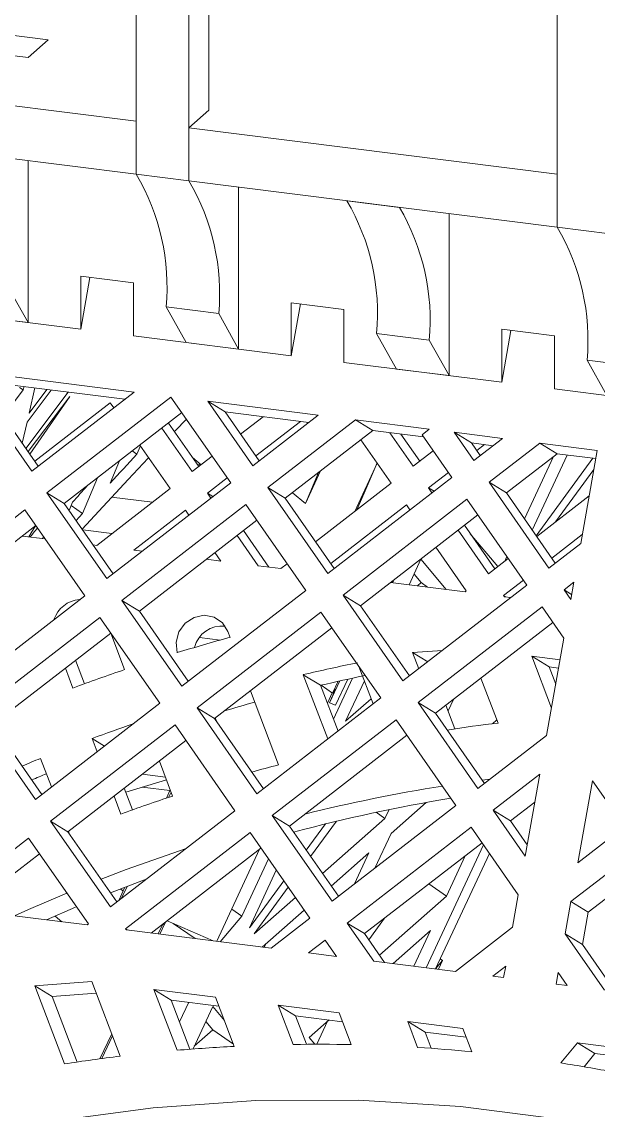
# Model space of a CAD drawing. Header units: millimetres. Extents: x 6136 to 7046, y 1563 to 2173.
# Drawn here: x 6866.67 to 6877.74, y 1696.82 to 1717.72 of the extents above; entities that cross this region are included whole.
import ezdxf

# ---------------------------------------------------------------- set-up
doc = ezdxf.new("R2010")
doc.units = ezdxf.units.MM
doc.header["$LTSCALE"] = 0.5
doc.layers.get('0').update_dxf_attribs({"color": 255})

# ---------------------------------------------------------------- blocks, each defined once
blk = doc.blocks.new('eiffel')
at = {"color": 3, "linetype": 'Continuous', "lineweight": 15}
for p, q in [((-30.488, -132.774), (-30.488, -139.845)), ((-29.085, -140.022), (-29.085, -132.951)), ((-28.555, -138.14), (-28.555, -133.018)), ((-19.263, -134.188), (-19.263, -141.259)), ((-32.841, -136.264), (-34.244, -136.087)), ((-32.841, -136.264), (-33.372, -136.731)), ((-33.372, -136.731), (-34.775, -136.554)), ((-40.31, -137.193), (-30.488, -138.431)), ((-29.085, -138.608), (-28.555, -138.14)), ((-30.488, -139.845), (-30.488, -138.431)), ((-40.31, -138.608), (-30.488, -139.845)), ((-29.085, -138.608), (-19.263, -139.845)), ((-29.085, -140.022), (-29.085, -138.608)), ((-33.372, -140.267), (-33.372, -139.482)), ((-30.488, -139.845), (-29.085, -140.022)), ((-19.263, -141.259), (-19.263, -139.845)), ((-29.085, -140.022), (-19.263, -141.259)), ((-27.759, -140.974), (-27.759, -140.189)), ((-33.372, -142.388), (-33.372, -140.267)), ((-23.472, -140.729), (-24.876, -140.552)), ((-27.759, -143.095), (-27.759, -140.974)), ((-22.147, -141.681), (-22.147, -140.896)), ((-19.263, -141.259), (-17.86, -141.436)), ((-22.147, -143.802), (-22.147, -141.681)), ((-33.372, -143.802), (-33.372, -142.388)), ((-30.565, -142.742), (-31.969, -142.565)), ((-31.969, -142.565), (-31.969, -143.979)), ((-31.723, -142.596), (-31.969, -143.979)), ((-30.565, -144.156), (-30.565, -142.742)), ((-33.902, -142.856), (-33.372, -143.802)), ((-27.759, -144.509), (-27.759, -143.095)), ((-28.289, -143.563), (-29.693, -143.386)), ((-29.693, -143.386), (-29.162, -144.333)), ((-24.953, -143.449), (-26.356, -143.272)), ((-26.356, -143.272), (-26.356, -144.686)), ((-26.11, -143.303), (-26.356, -144.686)), ((-31.969, -143.979), (-36.178, -143.449)), ((-33.372, -143.802), (-34.775, -143.626)), ((-28.289, -143.563), (-27.759, -144.509)), ((-24.953, -144.863), (-24.953, -143.449)), ((-22.147, -145.217), (-22.147, -143.802)), ((-19.34, -144.156), (-20.744, -143.979)), ((-20.744, -143.979), (-20.744, -145.393)), ((-26.356, -144.686), (-30.565, -144.156)), ((-22.677, -144.27), (-24.08, -144.093)), ((-24.08, -144.093), (-23.55, -145.04)), ((-22.677, -144.27), (-22.147, -145.217)), ((-20.498, -144.01), (-20.744, -145.393)), ((-19.34, -145.57), (-19.34, -144.156)), ((-27.759, -144.509), (-29.162, -144.333)), ((-17.064, -144.977), (-18.468, -144.8)), ((-18.468, -144.8), (-17.937, -145.747)), ((-20.744, -145.393), (-24.953, -144.863)), ((-22.147, -145.217), (-23.55, -145.04)), ((-30.546, -145.653), (-34.464, -145.16)), ((-33.274, -147.763), (-34.871, -145.474)), ((-33.502, -145.598), (-34.031, -146.3)), ((-30.797, -145.848), (-34.002, -145.444)), ((-33.502, -145.598), (-33.601, -145.529)), ((-33.481, -145.509), (-33.502, -145.598)), ((-32.302, -145.658), (-33.432, -147.157)), ((-33.4, -146.456), (-32.756, -145.601)), ((-33.345, -146.216), (-33.191, -145.546)), ((-32.87, -145.586), (-33.345, -146.216)), ((-30.546, -145.653), (-33.274, -147.763)), ((-15.131, -146.1), (-19.34, -145.57)), ((-33.103, -147.63), (-34.409, -145.758)), ((-33.372, -147.244), (-32.261, -145.77)), ((-33.323, -147.314), (-32.261, -145.77)), ((-33.195, -147.497), (-31.18, -145.939)), ((-32.87, -148.342), (-29.565, -145.787)), ((-31.18, -145.939), (-31.087, -146.072)), ((-29.565, -145.787), (-27.968, -148.076)), ((-25.635, -146.272), (-28.581, -145.901)), ((-27.38, -147.622), (-28.581, -145.901)), ((-28.581, -145.901), (-28.119, -146.185)), ((-32.407, -148.626), (-29.274, -146.204)), ((-27.209, -147.489), (-28.119, -146.185)), ((-25.886, -146.466), (-28.119, -146.185)), ((-25.635, -146.272), (-27.38, -147.622)), ((-33.53, -147.018), (-33.4, -146.456)), ((-28.823, -147.64), (-29.632, -146.481)), ((-27.106, -146.313), (-27.706, -146.777)), ((-27.301, -147.356), (-26.113, -146.438)), ((-26.976, -148.201), (-24.642, -146.397)), ((-22.675, -146.645), (-24.642, -146.397)), ((-24.18, -146.681), (-24.642, -146.397)), ((-28.995, -147.773), (-29.804, -146.614)), ((-26.514, -148.485), (-24.18, -146.681)), ((-22.831, -146.851), (-24.18, -146.681)), ((-23.101, -147.632), (-23.724, -146.739)), ((-22.929, -147.499), (-23.435, -146.775)), ((-22.675, -146.645), (-22.869, -146.796)), ((-22.869, -146.796), (-22.074, -147.935)), ((-20.724, -146.891), (-22.011, -146.728)), ((-21.487, -147.48), (-22.011, -146.728)), ((-22.011, -146.728), (-21.549, -147.013)), ((-30.471, -147.312), (-30.377, -147.089)), ((-30.392, -147.068), (-29.583, -148.227)), ((-24.498, -146.927), (-23.689, -148.086)), ((-21.315, -147.348), (-21.549, -147.013)), ((-20.975, -147.085), (-21.549, -147.013)), ((-20.724, -146.891), (-21.487, -147.48)), ((-21.408, -147.215), (-21.203, -147.056)), ((-21.082, -148.06), (-19.731, -147.016)), ((-18.197, -147.209), (-19.731, -147.016)), ((-19.269, -147.3), (-19.731, -147.016)), ((-30.471, -147.312), (-30.596, -147.226)), ((-30.143, -147.425), (-30.167, -147.421)), ((-28.465, -147.364), (-28.995, -147.773)), ((-28.991, -147.4), (-28.759, -147.591)), ((-22.571, -147.223), (-23.101, -147.632)), ((-20.62, -148.344), (-19.269, -147.3)), ((-20.138, -149.035), (-19.365, -147.374)), ((-18.998, -147.334), (-19.929, -149.334)), ((-19.823, -149.486), (-18.313, -147.42)), ((-18.236, -147.43), (-19.269, -147.3)), ((-18.197, -147.209), (-18.638, -149.693)), ((-30.936, -147.489), (-31.188, -148.087)), ((-28.768, -147.598), (-28.861, -147.586)), ((-24.063, -147.55), (-24.663, -148.839)), ((-18.287, -147.716), (-19.312, -149.118)), ((-31.921, -148.893), (-31.519, -147.94)), ((-28.59, -148.352), (-28.061, -147.943)), ((-25.977, -148.626), (-25.574, -147.759)), ((-25.977, -148.626), (-25.632, -147.804)), ((-22.074, -147.935), (-25.379, -150.49)), ((-22.697, -148.211), (-22.167, -147.802)), ((-29.583, -148.227), (-31.544, -149.744)), ((-27.968, -148.076), (-31.273, -150.631)), ((-25.379, -150.49), (-26.976, -148.201)), ((-26.514, -148.485), (-26.976, -148.201)), ((-23.689, -148.086), (-25.705, -149.645)), ((-22.604, -148.344), (-22.697, -148.211)), ((-22.549, -148.302), (-22.697, -148.211)), ((-19.485, -150.349), (-21.082, -148.06)), ((-20.62, -148.344), (-21.082, -148.06)), ((-31.273, -150.631), (-32.87, -148.342)), ((-32.407, -148.626), (-32.87, -148.342)), ((-31.101, -150.498), (-32.407, -148.626)), ((-32.185, -148.593), (-32.277, -148.813)), ((-30.056, -148.594), (-31.145, -148.457)), ((-28.498, -148.485), (-28.59, -148.352)), ((-28.443, -148.443), (-28.59, -148.352)), ((-25.208, -150.357), (-26.514, -148.485)), ((-25.977, -148.626), (-26.325, -148.339)), ((-24.975, -151.069), (-21.67, -148.514)), ((-21.67, -148.514), (-20.073, -150.803)), ((-19.314, -150.216), (-20.62, -148.344)), ((-18.412, -148.422), (-19.811, -149.504)), ((-36.775, -151.361), (-33.458, -148.797)), ((-33.458, -148.797), (-31.861, -151.085)), ((-31.921, -148.893), (-32.223, -148.683)), ((-30.869, -151.21), (-27.564, -148.655)), ((-30.552, -149.869), (-29.178, -148.807)), ((-29.178, -148.807), (-29.086, -148.94)), ((-27.564, -148.655), (-25.967, -150.944)), ((-25.3, -150.224), (-23.284, -148.666)), ((-23.284, -148.666), (-23.192, -148.799)), ((-30.406, -151.495), (-27.273, -149.072)), ((-24.512, -151.353), (-21.379, -148.931)), ((-20.928, -150.367), (-21.737, -149.208)), ((-36.313, -151.646), (-33.167, -149.213)), ((-32.917, -149.571), (-33.529, -149.494)), ((-33.522, -149.495), (-33.525, -149.49)), ((-31.916, -149.331), (-31.137, -149.429)), ((-27.241, -150.286), (-27.802, -149.482)), ((-26.952, -150.322), (-27.631, -149.349)), ((-21.1, -150.5), (-21.909, -149.341)), ((-21.581, -149.432), (-20.851, -150.308)), ((-19.406, -150.083), (-18.596, -149.456)), ((-32.986, -149.562), (-32.962, -149.506)), ((-31.544, -149.744), (-31.636, -149.732)), ((-18.638, -149.693), (-19.485, -150.349)), ((-30.324, -149.897), (-30.552, -149.869)), ((-28.39, -149.936), (-28.234, -150.161)), ((-22.497, -149.795), (-21.688, -150.955)), ((-20.662, -150.162), (-20.606, -150.04)), ((-28.234, -150.161), (-28.618, -150.112)), ((-26.633, -150.363), (-27.241, -150.286)), ((-26.464, -150.232), (-26.633, -150.363)), ((-23.213, -150.793), (-22.896, -150.113)), ((-22.225, -150.918), (-22.896, -150.113)), ((-20.57, -150.091), (-21.1, -150.5)), ((-22.895, -150.736), (-23.082, -150.512)), ((-25.967, -150.944), (-29.272, -153.499)), ((-21.722, -150.981), (-23.707, -150.731)), ((-23.653, -150.738), (-23.632, -150.693)), ((-20.073, -150.803), (-23.378, -153.358)), ((-22.992, -150.821), (-22.895, -150.736)), ((-22.895, -150.736), (-22.723, -150.855)), ((-20.695, -151.08), (-20.166, -150.67)), ((-19.081, -150.928), (-18.821, -150.727)), ((-18.902, -151.184), (-19.081, -150.928)), ((-18.879, -151.052), (-19.081, -150.928)), ((-18.821, -150.727), (-18.902, -151.184)), ((-31.861, -151.085), (-35.178, -153.65)), ((-29.272, -153.499), (-30.869, -151.21)), ((-30.406, -151.495), (-30.869, -151.21)), ((-23.378, -153.358), (-24.975, -151.069)), ((-24.512, -151.353), (-24.975, -151.069)), ((-21.688, -150.955), (-21.722, -150.981)), ((-20.672, -151.114), (-20.695, -151.08)), ((-20.632, -151.119), (-20.695, -151.08)), ((-20.502, -151.135), (-20.672, -151.114)), ((-29.1, -153.366), (-30.406, -151.495)), ((-28.867, -154.078), (-25.563, -151.524)), ((-25.563, -151.524), (-23.966, -153.812)), ((-23.206, -153.225), (-24.512, -151.353)), ((-22.974, -153.937), (-19.669, -151.382)), ((-19.669, -151.382), (-19.086, -152.218)), ((-34.774, -154.23), (-31.456, -151.665)), ((-31.456, -151.665), (-29.859, -153.953)), ((-22.511, -154.222), (-19.378, -151.799)), ((-34.312, -154.514), (-31.165, -152.082)), ((-30.799, -153.058), (-31.169, -152.084)), ((-28.405, -154.363), (-25.272, -151.941)), ((-27.987, -152.196), (-28.048, -152.037)), ((-28.805, -152.199), (-28.251, -152.269)), ((-19.086, -152.218), (-19.546, -154.811)), ((-22.326, -152.545), (-23.119, -152.602)), ((-23.119, -152.602), (-22.956, -153.032)), ((-22.718, -152.848), (-23.119, -152.602)), ((-32.105, -152.808), (-31.867, -153.434)), ((-24.173, -153.972), (-24.554, -152.97)), ((-19.188, -152.795), (-19.942, -152.7)), ((-19.942, -152.7), (-19.417, -154.082)), ((-19.48, -152.985), (-19.942, -152.7)), ((-32.379, -153.02), (-32.177, -153.549)), ((-26.034, -153.192), (-25.382, -154.907)), ((-25.572, -153.476), (-26.034, -153.192)), ((-19.48, -152.985), (-19.304, -153.447)), ((-19.228, -153.016), (-19.48, -152.985)), ((-25.572, -153.476), (-25.108, -154.696)), ((-25.558, -153.473), (-25.254, -153.683)), ((-25.333, -153.94), (-25.063, -153.359)), ((-25.254, -153.683), (-25.108, -153.369)), ((-25.229, -154.378), (-24.72, -153.284)), ((-25.175, -154.009), (-24.851, -153.312)), ((-24.908, -154.436), (-24.406, -153.358)), ((-20.84, -154.481), (-21.296, -153.282)), ((-26.695, -155.595), (-27.445, -153.621)), ((-23.966, -153.812), (-27.27, -156.367)), ((-25.39, -153.955), (-25.261, -153.678)), ((-25.333, -153.94), (-25.197, -153.616)), ((-25.164, -153.577), (-25.254, -153.683)), ((-24.908, -154.436), (-24.225, -153.834)), ((-22.031, -153.85), (-22.174, -154.157)), ((-29.859, -153.953), (-33.177, -156.518)), ((-27.27, -156.367), (-28.867, -154.078)), ((-28.405, -154.363), (-28.867, -154.078)), ((-25.333, -153.94), (-25.175, -154.009)), ((-21.377, -156.226), (-22.974, -153.937)), ((-22.511, -154.222), (-22.974, -153.937)), ((-22.231, -154.005), (-21.991, -154.636)), ((-33.177, -156.518), (-34.774, -154.23)), ((-27.099, -156.234), (-28.405, -154.363)), ((-28.381, -154.344), (-28.338, -154.459)), ((-26.866, -156.947), (-23.561, -154.392)), ((-23.561, -154.392), (-21.964, -156.68)), ((-21.205, -156.093), (-22.511, -154.222)), ((-22.505, -154.217), (-22.494, -154.246)), ((-20.992, -154.5), (-20.873, -154.395)), ((-33.006, -156.386), (-34.312, -154.514)), ((-32.773, -157.098), (-29.455, -154.533)), ((-29.455, -154.533), (-27.858, -156.822)), ((-32.31, -157.382), (-29.164, -154.95)), ((-31.666, -154.893), (-31.532, -155.247)), ((-31.337, -155.096), (-31.666, -154.893)), ((-26.404, -157.231), (-23.27, -154.809)), ((-19.546, -154.811), (-21.377, -156.226)), ((-32.749, -156.187), (-33.039, -155.425)), ((-29.518, -156.428), (-29.872, -155.497)), ((-30.325, -155.847), (-29.709, -155.925)), ((-20.972, -156.805), (-19.73, -155.845)), ((-19.73, -155.845), (-20.118, -158.03)), ((-30.767, -156.327), (-29.683, -155.994)), ((-21.06, -155.981), (-21.265, -156.008)), ((-18.715, -158.207), (-18.327, -156.022)), ((-17.472, -157.246), (-18.327, -156.022)), ((-31.081, -156.432), (-30.9, -156.909)), ((-30.808, -156.22), (-30.588, -156.797)), ((-29.592, -156.285), (-30.329, -156.193)), ((-29.684, -156.483), (-29.581, -156.262)), ((-29.625, -156.464), (-29.559, -156.321)), ((-21.964, -156.68), (-25.269, -159.235)), ((-22.759, -156.6), (-23.694, -157.424)), ((-20.51, -157.09), (-19.862, -156.589)), ((-27.858, -156.822), (-31.176, -159.387)), ((-25.269, -159.235), (-26.866, -156.947)), ((-26.404, -157.231), (-26.866, -156.947)), ((-25.522, -158.495), (-23.857, -157.027)), ((-23.857, -157.027), (-24.094, -156.863)), ((-23.857, -157.027), (-23.747, -156.791)), ((-20.118, -158.03), (-20.972, -156.805)), ((-20.51, -157.09), (-20.972, -156.805)), ((-31.176, -159.387), (-32.773, -157.098)), ((-32.31, -157.382), (-32.773, -157.098)), ((-25.098, -159.103), (-26.404, -157.231)), ((-25.956, -157.873), (-25.445, -157.174)), ((-25.151, -157.103), (-25.838, -158.042)), ((-24.865, -159.815), (-21.56, -157.26)), ((-21.56, -157.26), (-20.301, -159.064)), ((-20.064, -157.728), (-20.51, -157.09)), ((-18.715, -158.207), (-17.472, -157.246)), ((-35.717, -159.374), (-33.361, -157.552)), ((-33.361, -157.552), (-31.764, -159.841)), ((-31.004, -159.254), (-32.31, -157.382)), ((-32.276, -157.432), (-32.298, -157.373)), ((-30.772, -159.966), (-27.454, -157.401)), ((-27.454, -157.401), (-25.857, -159.69)), ((-23.694, -157.424), (-24.125, -158.351)), ((-30.092, -160.083), (-27.163, -157.818)), ((-28.344, -160.303), (-27.201, -157.848)), ((-24.402, -160.099), (-21.269, -157.677)), ((-22.757, -161.007), (-21.232, -157.73)), ((-17.068, -157.826), (-18.898, -159.241)), ((-35.003, -159.464), (-33.07, -157.969)), ((-27.673, -159.629), (-26.963, -158.104)), ((-24.284, -157.945), (-25.288, -158.83)), ((-24.669, -158.771), (-24.284, -157.945)), ((-22.506, -161.038), (-21.073, -157.959)), ((-21.716, -158.022), (-22.216, -159.097)), ((-27.473, -159.947), (-26.754, -158.404)), ((-16.777, -158.243), (-18.436, -159.525)), ((-27.473, -159.947), (-26.554, -158.691)), ((-22.216, -159.097), (-22.686, -158.772)), ((-30.955, -159.216), (-30.791, -158.863)), ((-30.838, -158.963), (-30.906, -158.907)), ((-30.878, -159.156), (-30.731, -158.839)), ((-26.436, -158.86), (-27.344, -160.102)), ((-20.301, -159.064), (-20.455, -159.929)), ((-27.344, -160.102), (-26.245, -159.133)), ((-24.002, -160.672), (-22.216, -159.097)), ((-19.052, -160.105), (-18.898, -159.241)), ((-18.436, -159.525), (-18.898, -159.241)), ((-31.798, -159.868), (-35.717, -159.374)), ((-32.109, -159.396), (-32.88, -159.731)), ((-32.47, -159.783), (-32.654, -159.631)), ((-28.25, -160.315), (-27.673, -159.629)), ((-27.943, -159.442), (-27.673, -159.629)), ((-26.012, -159.468), (-27.131, -160.456)), ((-18.589, -160.39), (-18.436, -159.525)), ((-31.764, -159.841), (-31.798, -159.868)), ((-29.784, -159.845), (-29.906, -160.106)), ((-29.863, -160.112), (-29.713, -159.789)), ((-29.747, -159.863), (-29.776, -159.838)), ((-29.668, -159.755), (-28.441, -160.291)), ((-29.5, -159.828), (-28.918, -160.231)), ((-25.857, -159.69), (-26.887, -160.486)), ((-24.156, -160.831), (-24.865, -159.815)), ((-24.402, -160.099), (-24.865, -159.815)), ((-23.867, -159.686), (-24.289, -160.262)), ((-20.455, -159.929), (-21.977, -161.105)), ((-30.748, -160), (-30.772, -159.966)), ((-30.708, -160.005), (-30.772, -159.966)), ((-26.887, -160.486), (-30.748, -160)), ((-23.866, -160.867), (-24.402, -160.099)), ((-22.643, -160.015), (-23.642, -160.895)), ((-22.643, -160.015), (-23.086, -160.965)), ((-19.052, -160.105), (-18.005, -161.605)), ((-19.052, -160.105), (-18.589, -160.39)), ((-27.074, -160.463), (-27.028, -160.364)), ((-25.895, -160.611), (-25.453, -160.269)), ((-25.453, -160.269), (-25.148, -160.706)), ((-18.589, -160.39), (-17.715, -161.642)), ((-25.148, -160.706), (-25.895, -160.611)), ((-25.181, -160.701), (-25.162, -160.686)), ((-22.321, -160.817), (-22.505, -161.037)), ((-22.321, -160.817), (-22.428, -161.048)), ((-22.321, -160.817), (-22.383, -160.774)), ((-21.977, -161.105), (-24.156, -160.831)), ((-20.984, -161.23), (-20.638, -160.963)), ((-20.638, -160.963), (-20.692, -161.267)), ((-31.672, -161.378), (-33.195, -161.488)), ((-30.916, -163.368), (-31.672, -161.378)), ((-20.692, -161.267), (-20.984, -161.23)), ((-19.289, -161.444), (-19.235, -161.139)), ((-18.997, -161.48), (-19.235, -161.139)), ((-33.195, -161.488), (-32.403, -163.574)), ((-32.733, -161.772), (-33.195, -161.488)), ((-31.555, -161.688), (-32.733, -161.772)), ((-28.375, -161.794), (-30.019, -161.587)), ((-30.019, -161.587), (-29.401, -163.21)), ((-29.556, -161.871), (-30.019, -161.587)), ((-19.289, -161.444), (-18.997, -161.48)), ((-32.733, -161.772), (-32.068, -163.523)), ((-29.556, -161.871), (-29.058, -163.182)), ((-28.285, -162.031), (-29.556, -161.871)), ((-29.335, -162.453), (-29.091, -161.93)), ((-27.876, -163.105), (-28.375, -161.794)), ((-28.975, -163.175), (-28.449, -162.045)), ((-28.137, -162.419), (-28.449, -162.045)), ((-25.077, -162.209), (-26.704, -162.004)), ((-26.305, -163.053), (-26.704, -162.004)), ((-26.242, -162.289), (-26.704, -162.004)), ((-24.755, -163.058), (-25.077, -162.209)), ((-28.448, -162.668), (-28.635, -162.444)), ((-25.952, -163.05), (-26.242, -162.289)), ((-24.987, -162.447), (-26.242, -162.289)), ((-25.349, -162.401), (-25.88, -162.869)), ((-25.387, -162.434), (-25.673, -163.049)), ((-21.78, -162.625), (-23.249, -162.44)), ((-23.249, -162.44), (-22.985, -163.133)), ((-22.786, -162.724), (-23.249, -162.44)), ((-31.144, -162.767), (-31.456, -163.437)), ((-31.407, -163.43), (-31.124, -162.821)), ((-28.941, -163.103), (-28.448, -162.668)), ((-28.448, -162.668), (-27.898, -163.049)), ((-21.69, -162.862), (-22.786, -162.724)), ((-22.786, -162.724), (-22.621, -163.157)), ((-21.543, -163.248), (-21.78, -162.625)), ((-25.88, -162.869), (-25.73, -163.049)), ((-19.164, -163.548), (-18.72, -163.01)), ((-18.72, -163.01), (-17.252, -163.195)), ((-18.258, -163.294), (-18.72, -163.01)), ((-18.549, -163.648), (-18.258, -163.294)), ((-18.258, -163.294), (-17.421, -163.4))]:
    blk.add_line(p, q, dxfattribs=at)
at = {"color": 3, "linetype": 'Continuous', "lineweight": 15, "flags": 128}
for points in [[(-29.474, -146.707), (-29.453, -146.686), (-29.151, -146.38)], [(-31.93, -149.31), (-30.708, -147.991), (-30.167, -147.421)], [(-24.067, -147.545), (-24.412, -148.353), (-24.607, -148.797)], [(-31.921, -148.893), (-32.012, -148.994), (-32.09, -149.081)], [(-33.176, -149.221), (-33.294, -149.413), (-33.351, -149.516)], [(-33.119, -149.281), (-33.199, -149.373), (-33.294, -149.485), (-33.324, -149.52)], [(-28.048, -152.037), (-28.192, -151.808), (-28.412, -151.657), (-28.677, -151.606), (-28.947, -151.663), (-29.183, -151.819), (-29.351, -152.052), (-29.425, -152.327), (-29.395, -152.605)], [(-29.16, -157.828), (-30.761, -158.391), (-31.428, -158.646)], [(-30.217, -158.645), (-30.299, -158.676), (-31.173, -159.012)], [(-32.34, -159.015), (-33.362, -159.456), (-33.734, -159.624)], [(-16.486, -165.581), (-19.144, -165.055), (-21.839, -164.707), (-24.561, -164.539), (-27.299, -164.55), (-30.042, -164.741), (-32.778, -165.111), (-35.497, -165.659), (-38.187, -166.382), (-40.838, -167.278), (-43.438, -168.342), (-45.979, -169.571), (-48.448, -170.96), (-50.837, -172.502), (-53.135, -174.192), (-55.334, -176.023), (-57.423, -177.988), (-59.396, -180.078), (-61.244, -182.285)]]:
    blk.add_lwpolyline(points, dxfattribs=at)
at = {"color": 3, "linetype": 'Continuous', "lineweight": 15}
for centre, radius, start, end in [((-35.582, -142.849), 5.914, 354.7908, 30.5315), ((-34.179, -143.026), 5.914, 354.7908, 30.5315), ((-29.969, -143.556), 5.914, 354.7908, 30.5315), ((-28.566, -143.733), 5.914, 354.7908, 30.5315), ((-24.357, -144.263), 5.914, 354.7908, 30.5315), ((51.646, -224.017), 112.37, 136.95172, 137.48993), ((77.718, -245.535), 146.548, 138.35546, 138.58555), ((-31.945, -151.967), 0.778, 93.9262, 161.4886), ((-28.195, -152.658), 0.766, 84.4137, 165.4996), ((-14.967, -199.64), 49.199, 105.3456, 107.0532), ((-15.243, -198.972), 47.035, 101.4616, 103.2634), ((-14.797, -200.168), 49.754, 108.761, 110.4461), ((-14.786, -199.233), 47.011, 101.7813, 103.2641), ((-14.675, -199.699), 47.49, 105.4541, 106.472), ((-14.883, -200.225), 48.339, 108.9347, 110.3166), ((-15.513, -198.32), 44.161, 96.9284, 98.7095), ((-14.748, -200.579), 48.718, 112.0514, 112.6812), ((-15.259, -199.544), 45.412, 104.5856, 105.5204), ((-14.183, -201.111), 48.986, 112.4412, 112.9391), ((-15.514, -198.927), 43.303, 99.0503, 103.9989), ((-15.079, -200.119), 46.015, 108.2868, 110.1092), ((-15.033, -199.305), 43.399, 99.3723, 105.0353), ((-25.65, -206.609), 43.561, 92.9291, 94.9401), ((-25.669, -206.019), 42.97, 88.7805, 90.8482), ((-25.646, -205.466), 42.417, 84.4494, 86.4036), ((-25.588, -207.214), 44.169, 96.9285, 98.8756), ((-25.574, -204.891), 41.837, 79.2139, 81.1861)]:
    blk.add_arc(centre, radius, start, end, dxfattribs=at)

msp = doc.modelspace()

# ---------------------------------------------------------------- block references
at = {"color": 3, "xscale": 0.7200000000000001, "yscale": 0.7200000000000001, "zscale": 0.7200000000000001}
msp.add_blockref('eiffel', (6890.819, 1815.479), dxfattribs=at)

doc.saveas('drawing.dxf')
